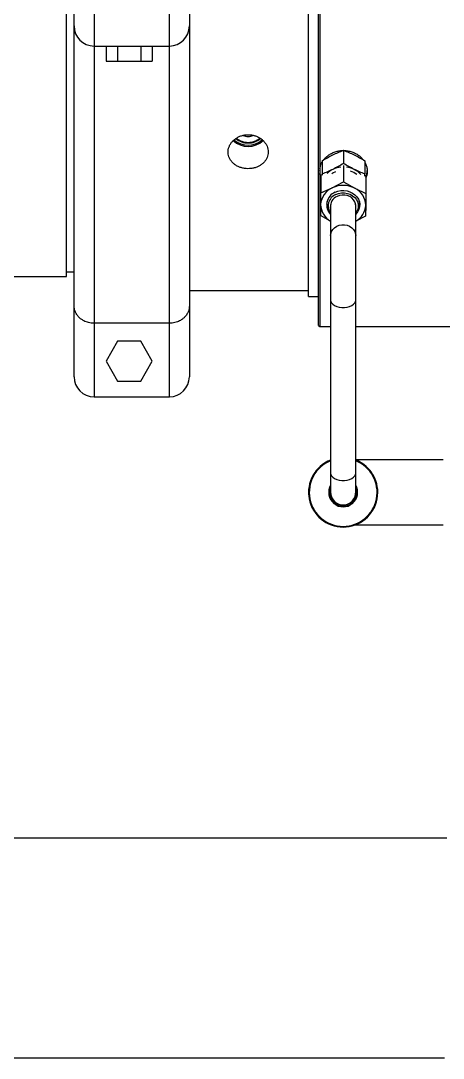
# Model space of a CAD drawing. Header units: millimetres. Extents: x -69706 to 52883, y -6882 to 68885.
# Drawn here: x 5800 to 6068, y 63277 to 63934 of the extents above; entities that cross this region are included whole.
import ezdxf

# ---------------------------------------------------------------- set-up
doc = ezdxf.new("R2010")
doc.units = ezdxf.units.MM
doc.layers.add('B2F-H-EQ-P-T20001$0$M-HVAC-EQPM', color=134, linetype='Continuous')

# ---------------------------------------------------------------- blocks, each defined once
blk = doc.blocks.new('B2F-H-EQ-P-T20001$0$CH-B2C-05、09-1000RT_20201019')
at = {"color": 0, "linetype": 'Continuous', "lineweight": 25}
for p, q in [((2073.88, 2299.72), (2073.88, 2717.33)), ((2074.64, 2718.09), (2074.64, 2398.96)), ((2067.53, 2318.02), (2067.53, 2692.54)), ((1913.98, 2330.72), (1913.98, 2686.33)), ((1931.44, 2540.28), (1931.44, 2476.78)), ((1979.2, 2476.78), (1979.2, 2540.28)), ((1918.74, 2489.48), (1918.74, 2527.58)), ((1991.9, 2527.58), (1991.9, 2489.48)), ((1918.74, 2312.34), (1918.74, 2489.48)), ((1991.9, 2489.48), (1991.9, 2312.34)), ((1931.44, 2476.78), (1979.2, 2476.78)), ((1931.44, 2476.78), (1931.44, 2301.14)), ((1939, 2476.78), (1939, 2467.25)), ((1946.34, 2476.78), (1946.34, 2467.25)), ((1961, 2476.78), (1961, 2467.25)), ((1968.33, 2476.78), (1968.33, 2467.25)), ((1979.2, 2301.14), (1979.2, 2476.78)), ((1939, 2467.25), (1946.34, 2467.25)), ((1946.34, 2467.25), (1961, 2467.25)), ((1961, 2467.25), (1968.33, 2467.25)), ((2089.62, 2410.69), (2089.62, 2402.34)), ((2076.13, 2404.08), (2076.13, 2395.73)), ((2089.75, 2401.09), (2089.75, 2390.68)), ((2103.12, 2404.08), (2103.12, 2395.73)), ((2074.64, 2398.96), (2074.64, 2395.99)), ((2074.64, 2395.99), (2074.64, 2298.96)), ((2075.15, 2388.15), (2075.31, 2394.99)), ((2075.31, 2394.99), (2076.2, 2395.46)), ((2075.31, 2394.99), (2075.31, 2383.77)), ((2103.12, 2394.95), (2103.88, 2394.52)), ((2103.88, 2394.52), (2103.88, 2383.3)), ((2075, 2380.71), (2075.15, 2388.15)), ((2075.31, 2383.77), (2082.53, 2386.93)), ((2082.53, 2386.93), (2089.75, 2390.68)), ((2089.75, 2390.68), (2096.82, 2386.7)), ((2096.82, 2386.7), (2103.88, 2383.3)), ((2075, 2380.71), (2075, 2369.49)), ((2075.15, 2376.34), (2075.31, 2383.77)), ((2103.88, 2383.3), (2103.72, 2375.87)), ((2075, 2369.49), (2075.15, 2376.34)), ((2078.94, 2376.89), (2079.1, 2375.89)), ((2079.06, 2377.69), (2079.06, 2376.69)), ((2081.5, 2376.39), (2081.5, 2356.68)), ((2097.38, 2356.68), (2097.38, 2376.39)), ((2099.81, 2376.69), (2099.81, 2377.69)), ((2103.72, 2375.87), (2103.57, 2369.02)), ((2081.5, 2365.82), (2075, 2369.49)), ((2080.75, 2371.78), (2080.36, 2372.34)), ((2080.75, 2371.78), (2081.41, 2370.91)), ((2103.57, 2369.02), (2097.38, 2365.8)), ((2097.47, 2370.91), (2098.13, 2371.78)), ((2097.38, 2315.73), (2097.38, 2356.68)), ((1744.09, 2330.72), (1913.98, 2330.72)), ((1913.98, 2333.7), (1918.74, 2333.7)), ((1991.9, 2321.83), (2067.53, 2321.83)), ((2067.53, 2318.02), (2073.88, 2318.02)), ((2081.5, 2315.73), (2081.5, 2206.08)), ((2097.38, 2206.08), (2097.38, 2315.73)), ((1918.74, 2267.22), (1918.74, 2312.34)), ((1991.9, 2312.34), (1991.9, 2267.22)), ((1979.2, 2301.14), (1931.44, 2301.14)), ((1931.44, 2301.14), (1931.44, 2254.52)), ((1979.2, 2254.52), (1979.2, 2301.14)), ((2073.88, 2299.72), (2074.64, 2298.96)), ((2074.64, 2298.96), (2081.5, 2298.96)), ((2097.38, 2298.96), (2164.38, 2298.96)), ((1946.34, 2289.83), (1939, 2277.13)), ((1961, 2289.83), (1946.34, 2289.83)), ((1968.33, 2277.13), (1961, 2289.83)), ((1939, 2277.13), (1946.34, 2264.43)), ((1961, 2264.43), (1968.33, 2277.13)), ((1946.34, 2264.43), (1961, 2264.43)), ((1931.44, 2254.52), (1979.2, 2254.52)), ((2081.5, 2206.08), (2081.5, 2193.94)), ((2097.38, 2193.94), (2097.38, 2206.08)), ((2080.76, 2193.31), (2080.76, 2193.31)), ((2081.5, 2193.96), (2081.52, 2193.37)), ((2081.52, 2193.37), (2081.52, 2193.37)), ((2097.4, 2194.2), (2097.38, 2194.52)), ((2089.44, 2185.98), (2089.64, 2185.98)), ((49.78, 1975.12), (2155.3, 1975.12)), ((2153.72, 1835.41), (1258.09, 1835.41))]:
    blk.add_line(p, q, dxfattribs=at)
at = {"color": 0, "linetype": 'Continuous', "lineweight": 25, "flags": 128}
for points in [[(2082.18, 2396.03), (2082.97, 2396.47), (2084.87, 2397.29)], [(2084.34, 2384.09), (2086.12, 2384.77), (2088.02, 2385.15), (2089.96, 2385.22), (2091.89, 2384.98), (2093.73, 2384.44), (2095.43, 2383.61), (2096.92, 2382.53), (2098.16, 2381.23), (2099.1, 2379.76), (2099.71, 2378.16), (2099.97, 2376.49), (2099.87, 2374.81), (2099.42, 2373.17), (2098.63, 2371.63), (2097.52, 2370.24), (2097.38, 2370.09)], [(2084.8, 2382.71), (2086.53, 2383.35), (2088.37, 2383.69), (2090.25, 2383.71), (2092.1, 2383.42), (2093.84, 2382.82), (2095.42, 2381.93), (2096.77, 2380.8), (2097.83, 2379.45), (2098.58, 2377.96), (2098.97, 2376.37), (2098.99, 2374.74), (2098.65, 2373.14), (2097.96, 2371.63), (2097.47, 2370.91)], [(2097.38, 2374.49), (2097.45, 2375.31), (2097.31, 2376.75), (2096.82, 2378.14), (2096.01, 2379.41), (2094.91, 2380.51), (2093.58, 2381.38), (2092.06, 2382), (2090.43, 2382.33), (2088.75, 2382.35), (2087.11, 2382.08), (2085.56, 2381.52)], [(2099.77, 2375.89), (2099.87, 2376.39), (2099.94, 2376.89)], [(2081.5, 2356.68), (2081.61, 2357.79), (2082.06, 2359.23), (2082.87, 2360.54), (2083.98, 2361.67), (2085.35, 2362.57), (2086.9, 2363.2), (2088.58, 2363.52), (2090.3, 2363.52), (2091.97, 2363.2), (2093.53, 2362.57), (2094.9, 2361.67), (2096.01, 2360.54), (2096.81, 2359.23), (2097.27, 2357.79), (2097.38, 2356.68)], [(2081.5, 2356.68), (2081.5, 2354.83), (2081.5, 2352.66), (2081.5, 2350.19), (2081.5, 2347.48), (2081.5, 2344.55), (2081.5, 2341.44), (2081.5, 2338.2), (2081.5, 2334.88), (2081.5, 2331.51), (2081.5, 2328.16), (2081.5, 2324.85), (2081.5, 2321.65), (2081.5, 2318.59), (2081.5, 2315.73)], [(2081.5, 2315.73), (2081.61, 2314.99), (2082.06, 2314.04), (2082.87, 2313.17), (2083.98, 2312.42), (2085.35, 2311.83), (2086.9, 2311.41), (2088.58, 2311.2), (2090.3, 2311.2), (2091.97, 2311.41), (2093.53, 2311.83), (2094.9, 2312.42), (2096.01, 2313.17), (2096.81, 2314.04), (2097.27, 2314.99), (2097.38, 2315.73)], [(2081.5, 2206.08), (2081.61, 2205.34), (2082.06, 2204.39), (2082.87, 2203.52), (2083.98, 2202.77), (2085.35, 2202.17), (2086.9, 2201.76), (2088.58, 2201.55), (2090.3, 2201.55), (2091.97, 2201.76), (2093.53, 2202.17), (2094.9, 2202.77), (2096.01, 2203.52), (2096.81, 2204.39), (2097.27, 2205.34), (2097.38, 2206.08)], [(2098.12, 2194.58), (2097.86, 2196.12), (2097.38, 2197.5)], [(2081.5, 2194.58), (2081.49, 2193.51), (2081.5, 2193.37)]]:
    blk.add_lwpolyline(points, dxfattribs=at)
at = {"color": 0, "linetype": 'Continuous', "lineweight": 25}
for centre, radius, start, end in [((1931.44, 2489.48), 12.7, 180, 270), ((1979.2, 2489.48), 12.7, 270, 0), ((2029.13, 2426.41), 6.99, 243.90627, 270.30952), ((2029.21, 2426.41), 6.99, 269.68436, 296.43139), ((2029.17, 2427.31), 14.13, 227.7897, 312.12319), ((2029.17, 2427.47), 13.59, 228.58174, 311.37797), ((2029.01, 2426.75), 11.41, 228.22765, 270.80494), ((2029.02, 2427.21), 11.46, 230.21961, 270.74799), ((2029.35, 2427.14), 11.39, 269.11362, 309.86855), ((2029.36, 2426.68), 11.34, 269.05302, 311.76393), ((2089.54, 2384.86), 15.3, 96.05456, 115.82319), ((2089.74, 2384.98), 15.18, 64.10299, 83.53394), ((2085.52, 2397.89), 10.99, 180.04577, 199.03593), ((2088.6, 2386.8), 13.14, 115.79352, 135.68446), ((2090.1, 2384.7), 13.29, 53.13397, 72.89775), ((2090.81, 2387.03), 12.87, 40.46835, 64.38744), ((2093.68, 2397.89), 11.03, 337.60212, 359.93747), ((2087.42, 2375.66), 12.28, 113.44011, 176.86673), ((2089.43, 2372.3), 16.18, 62.85336, 115.26198), ((2091.61, 2375.76), 12.12, 0.51863, 64.53659), ((2087.51, 2376.16), 8.54, 111.79539, 225.25642), ((2087.69, 2375.49), 7.78, 111.78501, 216.10746), ((2088.18, 2375.32), 6.73, 112.85167, 187.09311), ((2087.2, 2376.42), 12.04, 180.41745, 241.77847), ((2087.02, 2376.69), 7.95, 166.09834, 213.09036), ((2091.6, 2376.49), 12.14, 298.4155, 357.04967), ((2091.78, 2376.69), 8.03, 322.2912, 13.72567), ((1931.44, 2267.22), 12.7, 180, 270), ((1979.2, 2267.22), 12.7, 270, 0), ((2089.44, 2193.94), 21.97, 111.17824, 68.82161), ((2089.44, 2193.94), 21.97, 111.17824, 184.15928), ((2089.44, 2193.94), 21.52, 111.64937, 269.99996), ((2089.44, 2193.94), 21.52, 269.99996, 68.35048), ((2089.44, 2193.94), 21.97, 4.15928, 68.82161), ((2089.44, 2193.94), 9.16, 150.10877, 29.89075), ((2089.44, 2193.94), 8.7, 155.84008, 269.99996), ((2089.44, 2193.94), 8.7, 155.84007, 184.15928), ((2089.44, 2193.94), 8.7, 269.99996, 24.15944), ((2089.44, 2193.94), 7.94, 179.99992, 359.99992), ((2089.44, 2193.94), 7.96, 184.15928, 269.99996), ((2089.44, 2193.94), 7.96, 269.99996, 4.15928)]:
    blk.add_arc(centre, radius, start, end, dxfattribs=at)
for points, knots in [([(2029.17, 2420.59), (2028.46, 2420.56), (2027.03, 2420.5), (2024.95, 2420.01), (2023, 2419.24), (2021.21, 2418.19), (2019.65, 2416.9), (2018.36, 2415.41), (2017.38, 2413.75), (2016.72, 2411.99), (2016.43, 2410.17), (2016.49, 2408.35), (2016.92, 2406.59), (2017.69, 2404.91), (2018.79, 2403.39), (2020.17, 2402.03), (2021.82, 2400.9), (2023.68, 2400.01), (2025.69, 2399.4), (2027.8, 2399.06), (2029.95, 2399.03), (2032.07, 2399.27), (2034.11, 2399.82), (2036.02, 2400.62), (2037.72, 2401.69), (2039.19, 2402.98), (2040.37, 2404.47), (2041.24, 2406.11), (2041.76, 2407.86), (2041.93, 2409.67), (2041.73, 2411.49), (2041.19, 2413.27), (2040.29, 2414.95), (2039.09, 2416.49), (2037.6, 2417.84), (2035.88, 2418.97), (2033.95, 2419.82), (2031.71, 2420.46), (2030.08, 2420.54), (2029.17, 2420.59)], [0, 0, 0, 0, 0.026805, 0.053611, 0.080414, 0.107218, 0.13406, 0.160903, 0.187771, 0.21464, 0.241466, 0.268292, 0.295074, 0.321857, 0.34866, 0.375464, 0.402324, 0.429182, 0.456043, 0.482903, 0.509709, 0.536516, 0.563297, 0.590078, 0.616902, 0.643725, 0.670594, 0.697462, 0.724307, 0.751151, 0.777942, 0.804732, 0.831522, 0.858311, 0.885155, 0.911999, 0.938868, 0.965736, 1, 1, 1, 1]), ([(2076.13, 2404.08), (2077.24, 2404.74), (2079.48, 2406.06), (2081.74, 2407.21), (2082.88, 2407.79)], [0, 0, 0, 0, 0.498108, 1, 1, 1, 1]), ([(2077.1, 2404.64), (2077.18, 2404.77), (2077.69, 2405.53), (2078.97, 2406.74), (2080.91, 2408.19), (2083.12, 2409.33), (2085.52, 2410.1), (2087.56, 2410.51), (2088.79, 2410.5), (2089.16, 2410.5)], [0, 0, 0, 0, 0.035682, 0.212574, 0.389749, 0.566921, 0.744106, 0.92129, 1, 1, 1, 1]), ([(2082.88, 2407.79), (2084, 2408.32), (2086.27, 2409.39), (2088.5, 2410.25), (2089.62, 2410.69)], [0, 0, 0, 0, 0.497779, 1, 1, 1, 1]), ([(2089.62, 2410.69), (2090.74, 2410.26), (2092.97, 2409.39), (2095.23, 2408.32), (2096.37, 2407.79)], [0, 0, 0, 0, 0.498114, 1, 1, 1, 1]), ([(2090.05, 2410.52), (2090.22, 2410.52), (2091.24, 2410.55), (2093.1, 2410.24), (2095.52, 2409.57), (2097.78, 2408.52), (2099.79, 2407.15), (2101.26, 2405.85), (2101.91, 2404.94), (2102.11, 2404.66)], [0, 0, 0, 0, 0.036612, 0.213408, 0.390022, 0.566638, 0.743566, 0.9205, 1, 1, 1, 1]), ([(2096.37, 2407.79), (2097.5, 2407.22), (2099.76, 2406.07), (2102, 2404.75), (2103.12, 2404.08)], [0, 0, 0, 0, 0.497778, 1, 1, 1, 1]), ([(2074.64, 2398.96), (2074.79, 2399.67), (2075.08, 2401.09), (2075.65, 2402.54), (2076.11, 2403.2), (2076.13, 2403.23)], [0, 0, 0, 0, 0.486733, 0.973469, 1, 1, 1, 1]), ([(2089.62, 2402.34), (2088.51, 2401.68), (2086.28, 2400.36), (2084.01, 2399.21), (2082.88, 2398.63)], [0, 0, 0, 0, 0.498115, 1, 1, 1, 1]), ([(2096.37, 2398.63), (2095.24, 2399.21), (2092.98, 2400.35), (2090.75, 2401.68), (2089.62, 2402.34)], [0, 0, 0, 0, 0.497781, 1, 1, 1, 1]), ([(2103.12, 2403.18), (2103.4, 2402.67), (2104.05, 2401.5), (2104.58, 2399.52), (2104.78, 2397.36), (2104.57, 2395.27), (2104.1, 2393.98), (2103.88, 2393.36)], [0, 0, 0, 0, 0.164739, 0.378647, 0.592557, 0.805981, 1, 1, 1, 1]), ([(2075.28, 2393.63), (2075.22, 2393.75), (2074.87, 2394.5), (2074.74, 2395.32), (2074.64, 2395.99)], [0, 0, 0, 0, 0.165868, 1, 1, 1, 1]), ([(2082.88, 2398.63), (2081.75, 2398.1), (2079.49, 2397.03), (2077.25, 2396.17), (2076.13, 2395.73)], [0, 0, 0, 0, 0.497783, 1, 1, 1, 1]), ([(2076.13, 2395.73), (2076.13, 2395.67), (2076.13, 2395.37), (2076.13, 2395.08), (2076.13, 2394.86)], [0, 0, 0, 0, 0.220566, 1, 1, 1, 1]), ([(2103.12, 2395.73), (2102.01, 2396.16), (2099.77, 2397.03), (2097.51, 2398.1), (2096.37, 2398.63)], [0, 0, 0, 0, 0.498112, 1, 1, 1, 1]), ([(2103.12, 2394.36), (2103.12, 2394.75), (2103.12, 2395.2), (2103.12, 2395.67), (2103.12, 2395.73)], [0, 0, 0, 0, 0.858965, 1, 1, 1, 1]), ([(1931.44, 2301.14), (1930.26, 2301.22), (1927.91, 2301.38), (1925.17, 2302.47), (1923.18, 2303.71), (1921.62, 2305.07), (1920.3, 2306.74), (1919.37, 2308.61), (1918.85, 2310.49), (1918.74, 2311.71), (1918.74, 2312.34), (1918.74, 2312.34)], [0, 0, 0, 0, 0.150722, 0.300895, 0.400079, 0.502121, 0.632142, 0.76588, 0.881574, 0.999032, 1, 1, 1, 1]), ([(1991.9, 2312.34), (1991.9, 2312.34), (1991.89, 2311.72), (1991.79, 2310.5), (1991.28, 2308.64), (1990.35, 2306.76), (1989.04, 2305.1), (1987.47, 2303.72), (1985.49, 2302.48), (1982.73, 2301.38), (1980.38, 2301.22), (1979.2, 2301.14)], [0, 0, 0, 0, 0.000968, 0.11669, 0.234121, 0.364297, 0.497879, 0.597191, 0.699104, 0.849277, 1, 1, 1, 1]), ([(2152.94, 2214.58), (2152.15, 2214.58), (2149.88, 2214.58), (2146.11, 2214.58), (2141.68, 2214.58), (2137.3, 2214.58), (2132.99, 2214.58), (2128.79, 2214.58), (2124.7, 2214.58), (2120.76, 2214.58), (2116.98, 2214.58), (2113.37, 2214.58), (2109.97, 2214.58), (2106.77, 2214.58), (2103.81, 2214.58), (2101.1, 2214.58), (2098.94, 2214.58), (2097.8, 2214.58), (2097.38, 2214.58)], [0, 0, 0, 0, 0.034787, 0.10092, 0.167064, 0.233209, 0.299352, 0.365497, 0.43164, 0.497784, 0.563928, 0.630072, 0.696216, 0.76236, 0.828504, 0.894648, 0.960792, 1, 1, 1, 1]), ([(2096.83, 2173.31), (2096.97, 2173.31), (2097.77, 2173.31), (2099.51, 2173.31), (2102.05, 2173.31), (2104.86, 2173.31), (2107.91, 2173.31), (2111.19, 2173.31), (2114.67, 2173.31), (2118.34, 2173.31), (2122.18, 2173.31), (2126.18, 2173.31), (2130.31, 2173.31), (2134.55, 2173.31), (2138.88, 2173.31), (2143.29, 2173.31), (2147.66, 2173.31), (2150.89, 2173.31), (2152.62, 2173.31), (2152.94, 2173.31)], [0, 0, 0, 0, 0.013497, 0.078564, 0.143633, 0.2087, 0.273768, 0.338836, 0.403904, 0.468972, 0.534039, 0.599107, 0.664175, 0.729243, 0.794311, 0.859379, 0.924447, 0.986096, 1, 1, 1, 1])]:
    blk.add_open_spline(points, degree=3, knots=knots, dxfattribs=at)

msp = doc.modelspace()

# ---------------------------------------------------------------- block references
at = {"layer": 'B2F-H-EQ-P-T20001$0$M-HVAC-EQPM'}
msp.add_blockref('B2F-H-EQ-P-T20001$0$CH-B2C-05、09-1000RT_20201019', (3914.631, 61441.218, 8.109), dxfattribs=at)

doc.saveas('drawing.dxf')
